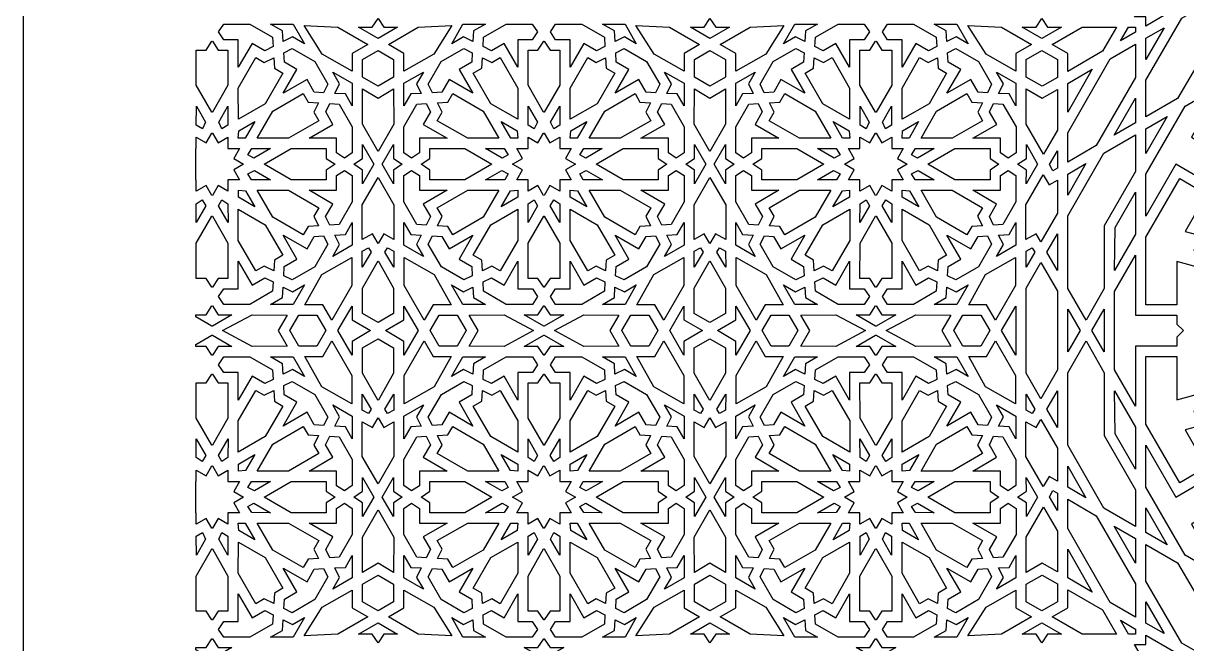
# Model space of a CAD drawing. Extents: x -1022 to 2754, y -1022 to 1022.
# Drawn here: x -1022 to -214, y -217 to 214 of the extents above; entities that cross this region are included whole.
import ezdxf

# ---------------------------------------------------------------- set-up
doc = ezdxf.new("R2010")
doc.units = 0
doc.layers.add('LAYER_1', color=18, linetype='CONTINUOUS')

msp = doc.modelspace()

# ---------------------------------------------------------------- linework, layer by layer
at = {"layer": 'LAYER_1'}
for points in [[(-1022.5, -1022.5), (1022.5, -1022.5), (1022.5, 1022.5), (-1022.5, 1022.5)], [(-218, 242), (-211.44, 242), (-222.76, 222.76), (-242, 211.44), (-242, 218), (-249.94, 218), (-238.14, 238.14), (-218, 249.94)], [(-148.52, 241.98), (-161.25, 219.96), (-198.36, 198.36), (-219.96, 161.25), (-241.98, 148.52), (-241.98, 173.98), (-216.99, 216.99), (-173.98, 241.98)], [(-864.94, 212.97), (-849.22, 203.88), (-848.83, 197.38), (-854.66, 194.45), (-863.43, 199.51), (-873, 182.93), (-872.99, 202.1), (-883.11, 202.1), (-886.68, 207.53), (-883.09, 212.97)], [(-827.03, 199.35), (-835.32, 204.17), (-841.84, 200.87), (-842.28, 208.19), (-850.57, 212.97), (-834.88, 212.97)], [(-803.84, 210.81), (-783.03, 198.77), (-793.85, 192.53), (-793.85, 180.37), (-814.63, 192.09), (-827.25, 211.89)], [(-771.84, 210.81), (-762.26, 210.83), (-775.85, 202.97), (-789.44, 210.83), (-779.86, 210.81), (-775.86, 216.93), (-775.85, 216.91), (-775.83, 216.93)], [(-737.07, 192.09), (-757.85, 180.37), (-757.85, 192.53), (-768.67, 198.77), (-747.86, 210.81), (-724.45, 211.89)], [(-709.42, 208.19), (-709.86, 200.87), (-716.38, 204.17), (-724.66, 199.35), (-716.82, 212.97), (-701.13, 212.97)], [(-665.02, 207.53), (-668.59, 202.1), (-678.71, 202.1), (-678.69, 182.93), (-688.27, 199.51), (-697.04, 194.45), (-702.87, 197.38), (-702.48, 203.88), (-686.76, 212.97), (-668.61, 212.97)], [(-634.21, 212.97), (-618.49, 203.88), (-618.1, 197.38), (-623.93, 194.45), (-632.7, 199.51), (-642.28, 182.93), (-642.26, 202.1), (-652.38, 202.1), (-655.95, 207.53), (-652.37, 212.97)], [(-596.31, 199.35), (-604.59, 204.17), (-611.11, 200.87), (-611.55, 208.19), (-619.84, 212.97), (-604.15, 212.97)], [(-573.11, 210.81), (-552.3, 198.77), (-563.12, 192.53), (-563.12, 180.37), (-583.9, 192.09), (-596.52, 211.89)], [(-541.11, 210.81), (-531.53, 210.83), (-545.12, 202.97), (-558.72, 210.83), (-549.14, 210.81), (-545.14, 216.93), (-545.12, 216.91), (-545.11, 216.93)], [(-506.34, 192.09), (-527.12, 180.37), (-527.12, 192.53), (-537.94, 198.77), (-517.13, 210.81), (-493.72, 211.89)], [(-478.69, 208.19), (-479.13, 200.87), (-485.65, 204.17), (-493.94, 199.35), (-486.09, 212.97), (-470.4, 212.97)], [(-434.29, 207.53), (-437.86, 202.1), (-447.98, 202.1), (-447.97, 182.93), (-457.55, 199.51), (-466.31, 194.45), (-472.14, 197.38), (-471.75, 203.88), (-456.03, 212.97), (-437.88, 212.97)], [(-403.49, 212.97), (-387.76, 203.88), (-387.37, 197.38), (-393.21, 194.45), (-401.97, 199.51), (-411.55, 182.93), (-411.53, 202.1), (-421.65, 202.1), (-425.22, 207.53), (-421.64, 212.97)], [(-365.58, 199.35), (-373.87, 204.17), (-380.38, 200.87), (-380.83, 208.19), (-389.11, 212.97), (-373.42, 212.97)], [(-342.39, 210.81), (-321.58, 198.77), (-332.39, 192.53), (-332.39, 180.37), (-353.17, 192.09), (-365.79, 211.89)], [(-310.37, 210.82), (-300.81, 210.82), (-314.39, 202.97), (-327.99, 210.83), (-318.41, 210.81), (-314.41, 216.93)], [(-272.08, 194.05), (-296.37, 179.99), (-296.37, 192.53), (-307.19, 198.77), (-286.41, 210.81), (-262.4, 210.81)], [(-249.18, 207.3), (-259.64, 201.22), (-254.14, 210.79), (-249.18, 210.81)], [(-242, 188.45), (-242, 203.11), (-229.29, 210.46)], [(-886.97, 194.9), (-880.18, 194.89), (-880.17, 170.45), (-890.99, 151.68), (-891.1, 151.76), (-891.21, 151.68), (-891.32, 151.76), (-891.44, 151.68), (-902.25, 170.45), (-902.25, 194.89), (-895.46, 194.9), (-891.42, 201), (-891.21, 200.95), (-891.01, 201)], [(-819.82, 186.87), (-810.75, 171.13), (-813.66, 165.3), (-820.17, 165.68), (-825.23, 174.46), (-841.81, 164.89), (-832.22, 181.49), (-840.98, 186.56), (-841.36, 193.05), (-835.54, 195.96)], [(-765.03, 188.38), (-765.03, 176.19), (-775.85, 169.94), (-786.67, 176.19), (-786.67, 188.38), (-775.85, 194.62)], [(-710.34, 193.05), (-710.71, 186.56), (-719.48, 181.49), (-709.89, 164.89), (-726.47, 174.46), (-731.53, 165.68), (-738.04, 165.3), (-740.95, 171.13), (-731.88, 186.87), (-716.16, 195.96)], [(-656.24, 194.9), (-649.45, 194.89), (-649.45, 170.45), (-660.26, 151.68), (-660.37, 151.76), (-660.49, 151.68), (-660.6, 151.76), (-660.71, 151.68), (-671.53, 170.45), (-671.52, 194.89), (-664.73, 194.9), (-660.69, 201), (-660.49, 200.95), (-660.28, 201)], [(-589.1, 186.87), (-580.02, 171.13), (-582.93, 165.3), (-589.44, 165.68), (-594.5, 174.46), (-611.08, 164.89), (-601.49, 181.49), (-610.26, 186.56), (-610.64, 193.05), (-604.82, 195.96)], [(-534.3, 188.38), (-534.3, 176.19), (-545.12, 169.94), (-555.94, 176.19), (-555.94, 188.38), (-545.12, 194.62)], [(-479.61, 193.05), (-479.99, 186.56), (-488.75, 181.49), (-479.16, 164.89), (-495.74, 174.46), (-500.8, 165.68), (-507.32, 165.3), (-510.23, 171.13), (-501.15, 186.87), (-485.43, 195.96)], [(-425.51, 194.9), (-418.73, 194.89), (-418.72, 170.45), (-429.54, 151.68), (-429.65, 151.76), (-429.76, 151.68), (-429.87, 151.76), (-429.98, 151.68), (-440.8, 170.45), (-440.79, 194.89), (-434, 194.9), (-429.96, 201), (-429.76, 200.95), (-429.55, 201)], [(-358.37, 186.87), (-349.29, 171.13), (-352.2, 165.3), (-358.72, 165.68), (-363.78, 174.46), (-380.35, 164.89), (-370.77, 181.49), (-379.53, 186.56), (-379.91, 193.05), (-374.09, 195.96)], [(-303.58, 188.38), (-303.58, 175.84), (-314.08, 169.76), (-325.21, 176.19), (-325.21, 188.38), (-314.4, 194.62)], [(-249.18, 175.96), (-276.51, 128.57), (-296.37, 117.07), (-296.37, 137.44), (-266.8, 188.76), (-249.18, 198.96)], [(-854.92, 186.28), (-848.38, 189.56), (-847.92, 182.25), (-842.05, 178.84), (-854.25, 157.67), (-872.98, 146.84), (-872.99, 168.52), (-860.8, 189.69)], [(-678.71, 168.52), (-678.72, 146.84), (-697.45, 157.67), (-709.65, 178.84), (-703.77, 182.25), (-703.32, 189.56), (-696.77, 186.28), (-690.9, 189.69)], [(-624.2, 186.28), (-617.65, 189.56), (-617.2, 182.25), (-611.32, 178.84), (-623.52, 157.67), (-642.25, 146.84), (-642.26, 168.52), (-630.07, 189.69)], [(-447.98, 168.52), (-447.99, 146.84), (-466.73, 157.67), (-478.92, 178.84), (-473.05, 182.25), (-472.6, 189.56), (-466.05, 186.28), (-460.17, 189.69)], [(-393.47, 186.28), (-386.92, 189.56), (-386.47, 182.25), (-380.6, 178.84), (-392.79, 157.67), (-411.53, 146.84), (-411.54, 168.52), (-399.34, 189.69)], [(-793.79, 171.82), (-793.79, 156.1), (-798.57, 164.42), (-805.86, 164.83), (-802.59, 171.39), (-807.38, 179.68)], [(-749.11, 171.39), (-745.84, 164.83), (-753.13, 164.42), (-757.9, 156.1), (-757.91, 171.82), (-744.32, 179.68)], [(-563.06, 171.82), (-563.07, 156.1), (-567.84, 164.42), (-575.13, 164.83), (-571.86, 171.39), (-576.65, 179.68)], [(-518.38, 171.39), (-515.12, 164.83), (-522.4, 164.42), (-527.18, 156.1), (-527.18, 171.82), (-513.6, 179.68)], [(-332.33, 171.82), (-332.34, 156.1), (-337.11, 164.42), (-344.4, 164.83), (-341.13, 171.39), (-345.92, 179.68)], [(-296.37, 151.89), (-296.37, 171.66), (-279.26, 181.57)], [(-210.33, 134.39), (-185.42, 119.89), (-188.57, 114.42), (-186.89, 108.28), (-193.09, 106.62), (-196.24, 101.14), (-221.19, 115.59), (-242, 79.47), (-242, 108.65), (-214.69, 155.98), (-189.49, 170.56)], [(-824.47, 158.75), (-817.17, 158.3), (-820.42, 151.75), (-817.04, 145.85), (-838.17, 133.63), (-859.8, 133.63), (-848.99, 152.41), (-827.86, 164.64)], [(-764.97, 143.49), (-775.85, 124.49), (-786.73, 143.49), (-786.67, 167.89), (-775.85, 161.61), (-765.03, 167.89)], [(-702.71, 152.41), (-691.89, 133.63), (-713.53, 133.63), (-734.66, 145.85), (-731.27, 151.75), (-734.53, 158.3), (-727.23, 158.75), (-723.84, 164.64)], [(-593.75, 158.75), (-586.44, 158.3), (-589.7, 151.75), (-586.31, 145.85), (-607.44, 133.63), (-629.08, 133.63), (-618.26, 152.41), (-597.13, 164.64)], [(-534.24, 143.49), (-545.12, 124.49), (-556, 143.49), (-555.94, 167.89), (-545.12, 161.61), (-534.3, 167.89)], [(-471.98, 152.41), (-461.17, 133.63), (-482.8, 133.63), (-503.93, 145.85), (-500.55, 151.75), (-503.8, 158.3), (-496.5, 158.75), (-493.11, 164.64)], [(-363.02, 158.75), (-355.71, 158.3), (-358.97, 151.75), (-355.58, 145.85), (-376.71, 133.63), (-398.35, 133.63), (-387.53, 152.41), (-366.4, 164.64)], [(-314.08, 161.42), (-303.58, 167.51), (-303.58, 139.38), (-313.29, 122.55), (-325.28, 143.49), (-325.21, 167.89)], [(-895.78, 144.82), (-897.98, 140.27), (-902.2, 142.73), (-902.17, 156.06)], [(-880.22, 142.73), (-884.45, 140.27), (-886.65, 144.82), (-880.26, 156.06)], [(-802.86, 157.42), (-793.78, 141.68), (-793.78, 123.5), (-799.21, 119.91), (-804.66, 123.5), (-804.66, 133.64), (-823.79, 133.65), (-807.21, 143.23), (-812.26, 152), (-809.35, 157.82)], [(-739.44, 152), (-744.49, 143.23), (-727.91, 133.65), (-747.04, 133.64), (-747.04, 123.5), (-752.49, 119.91), (-757.92, 123.5), (-757.92, 141.68), (-748.84, 157.42), (-742.35, 157.82)], [(-665.05, 144.82), (-667.25, 140.27), (-671.48, 142.73), (-671.44, 156.06)], [(-649.49, 142.73), (-653.72, 140.27), (-655.92, 144.82), (-649.53, 156.06)], [(-572.13, 157.42), (-563.05, 141.68), (-563.05, 123.5), (-568.48, 119.91), (-573.93, 123.5), (-573.93, 133.64), (-593.06, 133.65), (-576.48, 143.23), (-581.54, 152), (-578.62, 157.82)], [(-508.71, 152), (-513.77, 143.23), (-497.18, 133.65), (-516.31, 133.64), (-516.31, 123.5), (-521.76, 119.91), (-527.19, 123.5), (-527.19, 141.68), (-518.12, 157.42), (-511.62, 157.82)], [(-434.32, 144.82), (-436.53, 140.27), (-440.75, 142.73), (-440.71, 156.06)], [(-418.77, 142.73), (-422.99, 140.27), (-425.19, 144.82), (-418.8, 156.06)], [(-341.4, 157.42), (-332.32, 141.68), (-332.32, 123.5), (-337.75, 119.91), (-343.2, 123.5), (-343.21, 133.64), (-362.34, 133.65), (-345.75, 143.23), (-350.81, 152), (-347.9, 157.82)], [(-249.18, 144.38), (-264.02, 135.8), (-249.18, 161.52)], [(-242, 123.06), (-242, 140.2), (-227.17, 148.78)], [(-868.13, 133.69), (-873.01, 133.68), (-872.65, 138.72), (-861.5, 145.26)], [(-679.05, 138.72), (-678.69, 133.68), (-683.57, 133.69), (-690.2, 145.26)], [(-637.4, 133.69), (-642.28, 133.68), (-641.92, 138.72), (-630.77, 145.26)], [(-448.33, 138.72), (-447.96, 133.68), (-452.85, 133.69), (-459.47, 145.26)], [(-406.67, 133.69), (-411.56, 133.68), (-411.19, 138.72), (-400.04, 145.26)], [(-887.04, 130.4), (-880.17, 134.36), (-880.17, 126.44), (-872.27, 126.44), (-876.22, 119.56), (-869.39, 115.61), (-876.22, 111.65), (-872.27, 104.77), (-880.17, 104.77), (-880.17, 96.85), (-887.04, 100.81), (-890.99, 93.94), (-891.21, 94.02), (-891.43, 93.94), (-895.39, 100.81), (-902.25, 96.85), (-902.25, 104.77), (-902.5, 104.77), (-902.5, 126.44), (-902.25, 126.44), (-902.25, 134.36), (-895.39, 130.4), (-891.43, 137.27), (-891.21, 137.19), (-890.99, 137.27)], [(-656.31, 130.4), (-649.45, 134.36), (-649.45, 126.44), (-641.54, 126.44), (-645.49, 119.56), (-638.66, 115.61), (-645.49, 111.65), (-641.54, 104.77), (-649.45, 104.77), (-649.45, 96.85), (-656.31, 100.81), (-660.26, 93.94), (-660.49, 94.02), (-660.71, 93.94), (-664.66, 100.81), (-671.52, 96.85), (-671.52, 104.77), (-679.43, 104.77), (-675.48, 111.65), (-682.31, 115.61), (-675.48, 119.56), (-679.43, 126.44), (-671.52, 126.44), (-671.52, 134.36), (-664.66, 130.4), (-660.71, 137.27), (-660.49, 137.19), (-660.26, 137.27)], [(-425.58, 130.4), (-418.72, 134.36), (-418.72, 126.44), (-410.81, 126.44), (-414.76, 119.56), (-407.93, 115.61), (-414.76, 111.65), (-410.81, 104.77), (-418.72, 104.77), (-418.72, 96.85), (-425.58, 100.81), (-429.54, 93.94), (-429.76, 94.02), (-429.98, 93.94), (-433.93, 100.81), (-440.8, 96.85), (-440.8, 104.77), (-448.7, 104.77), (-444.75, 111.65), (-451.58, 115.61), (-444.75, 119.56), (-448.7, 126.44), (-440.8, 126.44), (-440.8, 134.36), (-433.93, 130.4), (-429.98, 137.27), (-429.76, 137.19), (-429.54, 137.27)], [(-249.18, 110.58), (-270.94, 72.82), (-270.94, 29.23), (-283.66, 7.18), (-296.37, 29.23), (-296.37, 79.66), (-271.23, 123.32), (-249.18, 136.05)], [(-862.16, 119.81), (-866.4, 122.25), (-863.56, 126.43), (-850.65, 126.51)], [(-811.85, 119.65), (-805.74, 115.61), (-811.84, 111.56), (-811.85, 104.76), (-836.25, 104.75), (-854.99, 115.59), (-836.24, 126.44), (-811.84, 126.45)], [(-778.75, 115.61), (-786.6, 101.99), (-786.58, 111.59), (-792.69, 115.59), (-786.58, 119.64), (-786.59, 129.21)], [(-765.11, 119.64), (-759.01, 115.59), (-765.12, 111.59), (-765.1, 101.99), (-772.95, 115.61), (-765.11, 129.21)], [(-715.46, 126.44), (-696.71, 115.59), (-715.45, 104.75), (-739.85, 104.76), (-739.86, 111.56), (-745.96, 115.61), (-739.85, 119.65), (-739.86, 126.45)], [(-688.14, 126.43), (-685.3, 122.25), (-689.54, 119.81), (-701.05, 126.51)], [(-631.43, 119.81), (-635.67, 122.25), (-632.84, 126.43), (-619.92, 126.51)], [(-581.12, 119.65), (-575.01, 115.61), (-581.11, 111.56), (-581.12, 104.76), (-605.52, 104.75), (-624.26, 115.59), (-605.51, 126.44), (-581.11, 126.45)], [(-548.02, 115.61), (-555.87, 101.99), (-555.86, 111.59), (-561.96, 115.59), (-555.86, 119.64), (-555.86, 129.21)], [(-534.39, 119.64), (-528.28, 115.59), (-534.39, 111.59), (-534.37, 101.99), (-542.22, 115.61), (-534.38, 129.21)], [(-484.73, 126.44), (-465.98, 115.59), (-484.72, 104.75), (-509.12, 104.76), (-509.13, 111.56), (-515.23, 115.61), (-509.12, 119.65), (-509.13, 126.45)], [(-457.41, 126.43), (-454.57, 122.25), (-458.81, 119.81), (-470.32, 126.51)], [(-400.71, 119.81), (-404.94, 122.25), (-402.11, 126.43), (-389.19, 126.51)], [(-350.39, 119.65), (-344.29, 115.61), (-350.38, 111.56), (-350.39, 104.76), (-374.79, 104.75), (-393.53, 115.59), (-374.79, 126.44), (-350.38, 126.45)], [(-317.29, 115.61), (-325.15, 101.99), (-325.13, 111.59), (-331.23, 115.59), (-325.13, 119.64), (-325.14, 129.21)], [(-303.58, 112.92), (-306.71, 111.12), (-309.15, 115.33), (-303.58, 124.96)], [(-296.37, 94.08), (-296.37, 108.74), (-283.69, 116.09)], [(-850.61, 104.84), (-863.93, 104.8), (-866.38, 109.03), (-861.83, 111.24)], [(-793.79, 107.68), (-793.79, 89.5), (-802.86, 73.75), (-809.36, 73.36), (-812.29, 79.21), (-807.23, 87.98), (-823.79, 97.57), (-804.64, 97.56), (-804.64, 107.69), (-799.22, 111.27)], [(-764.84, 87.42), (-764.81, 63.41), (-771.89, 67.34), (-775.18, 61.67), (-775.85, 60.62), (-776.52, 61.67), (-779.81, 67.34), (-786.89, 63.41), (-786.86, 87.42), (-775.85, 106.43)], [(-747.06, 107.69), (-747.05, 97.56), (-727.91, 97.57), (-744.47, 87.98), (-739.41, 79.21), (-742.34, 73.36), (-748.84, 73.75), (-757.91, 89.5), (-757.91, 107.68), (-752.48, 111.27)], [(-685.32, 109.03), (-687.77, 104.8), (-701.08, 104.84), (-689.86, 111.24)], [(-619.89, 104.84), (-633.2, 104.8), (-635.65, 109.03), (-631.11, 111.24)], [(-563.06, 107.68), (-563.06, 89.5), (-572.13, 73.75), (-578.63, 73.36), (-581.56, 79.21), (-576.5, 87.98), (-593.06, 97.57), (-573.92, 97.56), (-573.91, 107.69), (-568.49, 111.27)], [(-534.11, 87.42), (-534.08, 63.41), (-541.17, 67.34), (-544.45, 61.67), (-545.12, 60.62), (-545.79, 61.67), (-549.08, 67.34), (-556.16, 63.41), (-556.13, 87.42), (-545.12, 106.43)], [(-516.33, 107.69), (-516.33, 97.56), (-497.18, 97.57), (-513.74, 87.98), (-508.68, 79.21), (-511.61, 73.36), (-518.11, 73.75), (-527.18, 89.5), (-527.18, 107.68), (-521.75, 111.27)], [(-454.59, 109.03), (-457.05, 104.8), (-470.36, 104.84), (-459.14, 111.24)], [(-389.16, 104.84), (-402.47, 104.8), (-404.93, 109.03), (-400.38, 111.24)], [(-332.33, 107.68), (-332.33, 89.5), (-341.41, 73.75), (-347.9, 73.36), (-350.83, 79.21), (-345.77, 87.98), (-362.33, 97.57), (-343.19, 97.56), (-343.19, 107.69), (-337.76, 111.27)], [(-309.34, 101.27), (-303.58, 104.59), (-303.58, 81.59), (-315.06, 61.67), (-318.35, 67.34), (-325.43, 63.41), (-325.4, 87.42), (-313.35, 108.24)], [(-199.84, 94.9), (-214.8, 68.95), (-195.37, 63.74), (-208.65, 56.06), (-200.98, 42.74), (-220.4, 47.95), (-220.4, 17.98), (-242, 17.98), (-242, 65.03), (-218.54, 105.73)], [(-867.92, 97.21), (-861.4, 86.05), (-872.95, 92.69), (-872.96, 97.58)], [(-817.03, 85.35), (-820.44, 79.47), (-817.17, 72.91), (-824.46, 72.46), (-827.87, 66.57), (-849, 78.79), (-859.82, 97.55), (-838.17, 97.56)], [(-691.88, 97.55), (-702.7, 78.79), (-723.83, 66.57), (-727.23, 72.46), (-734.53, 72.91), (-731.26, 79.47), (-734.67, 85.35), (-713.53, 97.56)], [(-678.75, 92.69), (-690.3, 86.05), (-683.78, 97.21), (-678.74, 97.58)], [(-637.2, 97.21), (-630.67, 86.05), (-642.22, 92.69), (-642.23, 97.58)], [(-586.31, 85.35), (-589.71, 79.47), (-586.44, 72.91), (-593.74, 72.46), (-597.14, 66.57), (-618.28, 78.79), (-629.09, 97.55), (-607.44, 97.56)], [(-461.15, 97.55), (-471.97, 78.79), (-493.1, 66.57), (-496.51, 72.46), (-503.81, 72.91), (-500.54, 79.47), (-503.94, 85.35), (-482.8, 97.56)], [(-448.02, 92.69), (-459.57, 86.05), (-453.05, 97.21), (-448.01, 97.58)], [(-406.47, 97.21), (-399.95, 86.05), (-411.49, 92.69), (-411.51, 97.58)], [(-355.58, 85.35), (-358.98, 79.47), (-355.71, 72.91), (-363.01, 72.46), (-366.41, 66.57), (-387.55, 78.79), (-398.37, 97.55), (-376.71, 97.56)], [(-895.62, 86.71), (-902.3, 75.19), (-902.23, 88.12), (-898.05, 90.96)], [(-880.2, 88.12), (-880.12, 75.19), (-886.81, 86.71), (-884.38, 90.96)], [(-664.89, 86.71), (-671.58, 75.19), (-671.5, 88.12), (-667.32, 90.96)], [(-649.47, 88.12), (-649.39, 75.19), (-656.08, 86.71), (-653.65, 90.96)], [(-434.16, 86.71), (-440.85, 75.19), (-440.77, 88.12), (-436.59, 90.96)], [(-418.74, 88.12), (-418.67, 75.19), (-425.35, 86.71), (-422.92, 90.96)], [(-249.18, 66.96), (-263.76, 41.71), (-263.36, 71.58), (-249.18, 96.14)], [(-854.26, 73.52), (-842.05, 52.36), (-847.93, 48.97), (-848.37, 41.65), (-854.92, 44.91), (-860.8, 41.53), (-873.01, 62.69), (-873.01, 84.35)], [(-678.69, 62.69), (-690.89, 41.53), (-696.78, 44.91), (-703.32, 41.65), (-703.77, 48.97), (-709.65, 52.36), (-697.44, 73.52), (-678.69, 84.35)], [(-623.53, 73.52), (-611.32, 52.36), (-617.2, 48.97), (-617.65, 41.65), (-624.19, 44.91), (-630.08, 41.53), (-642.28, 62.69), (-642.28, 84.35)], [(-447.96, 62.69), (-460.17, 41.53), (-466.05, 44.91), (-472.6, 41.65), (-473.04, 48.97), (-478.92, 52.36), (-466.71, 73.52), (-447.96, 84.35)], [(-392.8, 73.52), (-380.59, 52.36), (-386.48, 48.97), (-386.92, 41.65), (-393.47, 44.91), (-399.35, 41.53), (-411.56, 62.69), (-411.56, 84.35)], [(-880.19, 60.76), (-880.18, 36.32), (-886.97, 36.33), (-891.01, 30.21), (-891.21, 30.26), (-891.42, 30.21), (-895.46, 36.33), (-902.24, 36.32), (-902.24, 60.76), (-891.4, 79.53), (-891.32, 79.51), (-891.21, 79.53), (-891.1, 79.51), (-891.02, 79.53)], [(-793.79, 59.39), (-807.39, 51.54), (-802.58, 59.84), (-805.87, 66.36), (-798.56, 66.8), (-793.79, 75.1)], [(-753.14, 66.8), (-745.83, 66.36), (-749.12, 59.84), (-744.31, 51.54), (-757.91, 59.39), (-757.91, 75.1)], [(-649.46, 60.76), (-649.46, 36.32), (-656.24, 36.33), (-660.28, 30.21), (-660.49, 30.26), (-660.69, 30.21), (-664.73, 36.33), (-671.52, 36.32), (-671.51, 60.76), (-660.67, 79.53), (-660.6, 79.51), (-660.49, 79.53), (-660.37, 79.51), (-660.3, 79.53)], [(-563.06, 59.39), (-576.66, 51.54), (-571.85, 59.84), (-575.14, 66.36), (-567.83, 66.8), (-563.06, 75.1)], [(-522.41, 66.8), (-515.1, 66.36), (-518.39, 59.84), (-513.59, 51.54), (-527.18, 59.39), (-527.18, 75.1)], [(-418.74, 60.76), (-418.73, 36.32), (-425.51, 36.33), (-429.55, 30.21), (-429.76, 30.26), (-429.96, 30.21), (-434, 36.33), (-440.79, 36.32), (-440.78, 60.76), (-429.95, 79.53), (-429.87, 79.51), (-429.76, 79.53), (-429.65, 79.51), (-429.57, 79.53)], [(-332.33, 59.39), (-345.93, 51.54), (-341.12, 59.84), (-344.41, 66.36), (-337.11, 66.8), (-332.33, 75.1)], [(-825.22, 56.73), (-820.16, 65.51), (-813.68, 65.89), (-810.77, 60.06), (-819.85, 44.31), (-835.57, 35.22), (-841.38, 38.14), (-841.01, 44.66), (-832.24, 49.73), (-841.8, 66.33)], [(-719.45, 49.73), (-710.69, 44.66), (-710.31, 38.14), (-716.13, 35.22), (-731.85, 44.31), (-740.93, 60.06), (-738.02, 65.89), (-731.54, 65.51), (-726.48, 56.73), (-709.9, 66.33)], [(-594.5, 56.73), (-589.44, 65.51), (-582.95, 65.89), (-580.04, 60.06), (-589.12, 44.31), (-604.84, 35.22), (-610.66, 38.14), (-610.28, 44.66), (-601.52, 49.73), (-611.07, 66.33)], [(-488.73, 49.73), (-479.97, 44.66), (-479.59, 38.14), (-485.41, 35.22), (-501.12, 44.31), (-510.2, 60.06), (-507.29, 65.89), (-500.81, 65.51), (-495.75, 56.73), (-479.17, 66.33)], [(-363.77, 56.73), (-358.71, 65.51), (-352.22, 65.89), (-349.31, 60.06), (-358.39, 44.31), (-374.11, 35.22), (-379.93, 38.14), (-379.55, 44.66), (-370.79, 49.73), (-380.34, 66.33)], [(-303.58, 41.74), (-310.92, 54.45), (-303.58, 67.18)], [(-780.66, 54.45), (-786.83, 44.21), (-786.8, 55.14), (-782.43, 57.52)], [(-764.9, 55.14), (-764.87, 44.21), (-771.04, 54.45), (-769.27, 57.52)], [(-549.93, 54.45), (-556.1, 44.21), (-556.07, 55.14), (-551.7, 57.52)], [(-534.18, 55.14), (-534.14, 44.21), (-540.31, 54.45), (-538.54, 57.52)], [(-319.2, 54.45), (-325.37, 44.21), (-325.34, 55.14), (-320.98, 57.52)], [(-794.04, 31.26), (-807.92, 7.18), (-814.18, 18.05), (-826.68, 18.05), (-814.91, 38.96), (-794.1, 50.93)], [(-736.79, 38.96), (-725.02, 18.05), (-737.51, 18.05), (-743.78, 7.18), (-757.66, 31.26), (-757.6, 50.93)], [(-563.31, 31.26), (-577.19, 7.18), (-583.46, 18.05), (-595.95, 18.05), (-584.18, 38.96), (-563.37, 50.93)], [(-506.06, 38.96), (-494.29, 18.05), (-506.79, 18.05), (-513.05, 7.18), (-526.93, 31.26), (-526.87, 50.93)], [(-332.58, 31.26), (-346.47, 7.18), (-352.73, 18.05), (-365.22, 18.05), (-353.46, 38.96), (-332.65, 50.93)], [(-249.18, 10.79), (-220.4, 10.79), (-220.4, 4.47), (-215.89, 0), (-220.4, -4.47), (-220.4, -10.79), (-249.18, -10.79), (-249.18, -52.55), (-263.76, -27.3), (-263.76, 0), (-263.76, 27.3), (-249.18, 52.55)], [(-863.43, 31.68), (-854.67, 36.74), (-848.86, 33.82), (-849.25, 27.32), (-864.97, 18.23), (-883.12, 18.23), (-886.71, 23.67), (-883.12, 29.13), (-873.01, 29.13), (-872.99, 48.29)], [(-775.18, 47.26), (-765, 29.61), (-765, 11.87), (-775.85, 5.58), (-786.7, 11.87), (-786.7, 29.61), (-776.52, 47.26), (-775.85, 48.31)], [(-678.69, 29.13), (-668.58, 29.13), (-664.99, 23.67), (-668.57, 18.23), (-686.73, 18.23), (-702.45, 27.32), (-702.84, 33.82), (-697.03, 36.74), (-688.27, 31.68), (-678.71, 48.29)], [(-632.7, 31.68), (-623.94, 36.74), (-618.13, 33.82), (-618.52, 27.32), (-634.25, 18.23), (-652.4, 18.23), (-655.98, 23.67), (-652.39, 29.13), (-642.28, 29.13), (-642.26, 48.29)], [(-544.45, 47.26), (-534.27, 29.61), (-534.27, 11.87), (-545.12, 5.58), (-555.97, 11.87), (-555.97, 29.61), (-545.79, 47.26), (-545.12, 48.31)], [(-447.97, 29.13), (-437.85, 29.13), (-434.26, 23.67), (-437.85, 18.23), (-456, 18.23), (-471.72, 27.32), (-472.11, 33.82), (-466.3, 36.74), (-457.54, 31.68), (-447.98, 48.29)], [(-401.97, 31.68), (-393.21, 36.74), (-387.41, 33.82), (-387.8, 27.32), (-403.52, 18.23), (-421.67, 18.23), (-425.25, 23.67), (-421.67, 29.13), (-411.55, 29.13), (-411.53, 48.29)], [(-303.58, 27.33), (-303.58, 0), (-303.58, -27.33), (-315.06, -47.26), (-325.25, -29.61), (-325.25, 0), (-325.25, 29.61), (-315.06, 47.26)], [(-834.88, 18.24), (-850.58, 18.24), (-842.27, 23.03), (-841.86, 30.32), (-835.31, 27.05), (-827.03, 31.85)], [(-716.39, 27.05), (-709.84, 30.32), (-709.43, 23.03), (-701.12, 18.24), (-716.82, 18.24), (-724.67, 31.85)], [(-604.15, 18.24), (-619.85, 18.24), (-611.54, 23.03), (-611.13, 30.32), (-604.58, 27.05), (-596.3, 31.85)], [(-485.66, 27.05), (-479.11, 30.32), (-478.7, 23.03), (-470.4, 18.24), (-486.1, 18.24), (-493.94, 31.85)], [(-373.42, 18.24), (-389.12, 18.24), (-380.81, 23.03), (-380.4, 30.32), (-373.86, 27.05), (-365.58, 31.85)], [(-886.98, 11.02), (-877.42, 11.03), (-891.01, 3.17), (-891.21, 3.19), (-891.42, 3.17), (-902.5, 9.58), (-902.5, 11.03), (-895.44, 11.02), (-891.41, 17.14), (-891.21, 17.11), (-891.02, 17.14)], [(-793.88, 7.42), (-781.02, 0), (-793.88, -7.42), (-793.88, -17.1), (-803.78, 0), (-793.88, 17.1)], [(-747.92, 0), (-757.82, -17.1), (-757.82, -7.42), (-770.68, 0), (-757.82, 7.42), (-757.82, 17.1)], [(-656.26, 11.02), (-646.69, 11.03), (-660.28, 3.17), (-660.49, 3.19), (-660.69, 3.17), (-674.28, 11.03), (-664.72, 11.02), (-660.68, 17.14), (-660.49, 17.11), (-660.29, 17.14)], [(-563.15, 7.42), (-550.29, 0), (-563.15, -7.42), (-563.15, -17.1), (-573.05, 0), (-563.15, 17.1)], [(-517.19, 0), (-527.09, -17.1), (-527.09, -7.42), (-539.95, 0), (-527.09, 7.42), (-527.09, 17.1)], [(-425.53, 11.02), (-415.96, 11.03), (-429.55, 3.17), (-429.76, 3.19), (-429.97, 3.17), (-443.55, 11.03), (-433.99, 11.02), (-429.95, 17.14), (-429.76, 17.11), (-429.56, 17.14)], [(-332.42, 0), (-332.42, -17.1), (-342.32, 0), (-332.42, 17.1)], [(-839.14, 10.82), (-845.37, 0), (-839.14, -10.82), (-863.43, -11.01), (-883.95, 0), (-863.43, 11.01)], [(-812.07, 0), (-818.33, -10.82), (-830.82, -10.82), (-837.08, 0), (-830.82, 10.82), (-818.33, 10.82)], [(-714.62, 0), (-720.88, -10.82), (-733.37, -10.82), (-739.63, 0), (-733.37, 10.82), (-720.88, 10.82)], [(-667.75, 0), (-688.27, -11.01), (-712.56, -10.82), (-706.33, 0), (-712.56, 10.82), (-688.27, 11.01)], [(-608.41, 10.82), (-614.64, 0), (-608.41, -10.82), (-632.7, -11.01), (-653.23, 0), (-632.7, 11.01)], [(-581.34, 0), (-587.6, -10.82), (-600.09, -10.82), (-606.35, 0), (-600.09, 10.82), (-587.6, 10.82)], [(-483.89, 0), (-490.15, -10.82), (-502.64, -10.82), (-508.91, 0), (-502.64, 10.82), (-490.15, 10.82)], [(-437.02, 0), (-457.54, -11.01), (-481.83, -10.82), (-475.6, 0), (-481.83, 10.82), (-457.54, 11.01)], [(-377.68, 10.82), (-383.91, 0), (-377.68, -10.82), (-401.97, -11.01), (-422.5, 0), (-401.97, 11.01)], [(-350.61, 0), (-356.87, -10.82), (-369.36, -10.82), (-375.63, 0), (-369.36, 10.82), (-356.87, 10.82)], [(-287.83, 0), (-296.37, -14.82), (-296.37, 0), (-296.37, 14.82)], [(-270.94, 0), (-270.94, -14.82), (-279.51, 0), (-270.94, 14.82)], [(-877.42, -11.03), (-886.98, -11.02), (-891.02, -17.14), (-891.21, -17.11), (-891.41, -17.14), (-895.44, -11.02), (-902.5, -11.03), (-902.5, -9.58), (-891.42, -3.17), (-891.21, -3.19), (-891.01, -3.17)], [(-794.04, -31.26), (-794.1, -50.93), (-814.91, -38.96), (-826.68, -18.05), (-814.18, -18.05), (-807.92, -7.18)], [(-765, -11.87), (-765, -29.61), (-775.18, -47.26), (-775.85, -48.31), (-776.52, -47.26), (-786.7, -29.61), (-786.7, -11.87), (-775.85, -5.58)], [(-737.51, -18.05), (-725.02, -18.05), (-736.79, -38.96), (-757.6, -50.93), (-757.66, -31.26), (-743.78, -7.18)], [(-646.69, -11.03), (-656.26, -11.02), (-660.29, -17.14), (-660.49, -17.11), (-660.68, -17.14), (-664.72, -11.02), (-674.28, -11.03), (-660.69, -3.17), (-660.49, -3.19), (-660.28, -3.17)], [(-563.31, -31.26), (-563.37, -50.93), (-584.18, -38.96), (-595.95, -18.05), (-583.46, -18.05), (-577.19, -7.18)], [(-534.27, -11.87), (-534.27, -29.61), (-544.45, -47.26), (-545.12, -48.31), (-545.79, -47.26), (-555.97, -29.61), (-555.97, -11.87), (-545.12, -5.58)], [(-506.79, -18.05), (-494.29, -18.05), (-506.06, -38.96), (-526.87, -50.93), (-526.93, -31.26), (-513.05, -7.18)], [(-415.96, -11.03), (-425.53, -11.02), (-429.56, -17.14), (-429.76, -17.11), (-429.95, -17.14), (-433.99, -11.02), (-443.55, -11.03), (-429.97, -3.17), (-429.76, -3.19), (-429.55, -3.17)], [(-332.58, -31.26), (-332.65, -50.93), (-353.46, -38.96), (-365.22, -18.05), (-352.73, -18.05), (-346.47, -7.18)], [(-270.94, -29.23), (-270.94, -72.82), (-249.18, -110.58), (-249.18, -136.05), (-271.23, -123.32), (-296.37, -79.66), (-296.37, -29.23), (-283.66, -7.18)], [(-864.97, -18.23), (-849.25, -27.32), (-848.86, -33.82), (-854.67, -36.74), (-863.43, -31.68), (-872.99, -48.29), (-873.01, -29.13), (-883.12, -29.13), (-886.71, -23.67), (-883.12, -18.23)], [(-827.03, -31.85), (-835.31, -27.05), (-841.86, -30.32), (-842.27, -23.03), (-850.58, -18.24), (-834.88, -18.24)], [(-701.12, -18.24), (-709.43, -23.03), (-709.84, -30.32), (-716.39, -27.05), (-724.67, -31.85), (-716.82, -18.24)], [(-664.99, -23.67), (-668.58, -29.13), (-678.69, -29.13), (-678.71, -48.29), (-688.27, -31.68), (-697.03, -36.74), (-702.84, -33.82), (-702.45, -27.32), (-686.73, -18.23), (-668.57, -18.23)], [(-634.25, -18.23), (-618.52, -27.32), (-618.13, -33.82), (-623.94, -36.74), (-632.7, -31.68), (-642.26, -48.29), (-642.28, -29.13), (-652.39, -29.13), (-655.98, -23.67), (-652.4, -18.23)], [(-596.3, -31.85), (-604.58, -27.05), (-611.13, -30.32), (-611.54, -23.03), (-619.85, -18.24), (-604.15, -18.24)], [(-470.4, -18.24), (-478.7, -23.03), (-479.11, -30.32), (-485.66, -27.05), (-493.94, -31.85), (-486.1, -18.24)], [(-434.26, -23.67), (-437.85, -29.13), (-447.97, -29.13), (-447.98, -48.29), (-457.54, -31.68), (-466.3, -36.74), (-472.11, -33.82), (-471.72, -27.32), (-456, -18.23), (-437.85, -18.23)], [(-403.52, -18.23), (-387.8, -27.32), (-387.41, -33.82), (-393.21, -36.74), (-401.97, -31.68), (-411.53, -48.29), (-411.55, -29.13), (-421.67, -29.13), (-425.25, -23.67), (-421.67, -18.23)], [(-365.58, -31.85), (-373.86, -27.05), (-380.4, -30.32), (-380.81, -23.03), (-389.12, -18.24), (-373.42, -18.24)], [(-220.4, -47.95), (-200.98, -42.74), (-208.65, -56.06), (-195.37, -63.74), (-214.8, -68.95), (-199.84, -94.9), (-218.54, -105.73), (-242, -65.03), (-242, -17.98), (-220.4, -17.98)], [(-886.97, -36.33), (-880.18, -36.32), (-880.19, -60.76), (-891.02, -79.53), (-891.1, -79.51), (-891.21, -79.53), (-891.32, -79.51), (-891.4, -79.53), (-902.24, -60.76), (-902.24, -36.32), (-895.46, -36.33), (-891.42, -30.21), (-891.21, -30.26), (-891.01, -30.21)], [(-656.24, -36.33), (-649.46, -36.32), (-649.46, -60.76), (-660.3, -79.53), (-660.37, -79.51), (-660.49, -79.53), (-660.6, -79.51), (-660.67, -79.53), (-671.51, -60.76), (-671.52, -36.32), (-664.73, -36.33), (-660.69, -30.21), (-660.49, -30.26), (-660.28, -30.21)], [(-425.51, -36.33), (-418.73, -36.32), (-418.74, -60.76), (-429.57, -79.53), (-429.65, -79.51), (-429.76, -79.53), (-429.87, -79.51), (-429.95, -79.53), (-440.78, -60.76), (-440.79, -36.32), (-434, -36.33), (-429.96, -30.21), (-429.76, -30.26), (-429.55, -30.21)], [(-819.85, -44.31), (-810.77, -60.06), (-813.68, -65.89), (-820.16, -65.51), (-825.22, -56.73), (-841.8, -66.33), (-832.24, -49.73), (-841.01, -44.66), (-841.38, -38.14), (-835.57, -35.22)], [(-710.31, -38.14), (-710.69, -44.66), (-719.45, -49.73), (-709.9, -66.33), (-726.48, -56.73), (-731.54, -65.51), (-738.02, -65.89), (-740.93, -60.06), (-731.85, -44.31), (-716.13, -35.22)], [(-589.12, -44.31), (-580.04, -60.06), (-582.95, -65.89), (-589.44, -65.51), (-594.5, -56.73), (-611.07, -66.33), (-601.52, -49.73), (-610.28, -44.66), (-610.66, -38.14), (-604.84, -35.22)], [(-479.59, -38.14), (-479.97, -44.66), (-488.73, -49.73), (-479.17, -66.33), (-495.75, -56.73), (-500.81, -65.51), (-507.29, -65.89), (-510.2, -60.06), (-501.12, -44.31), (-485.41, -35.22)], [(-358.39, -44.31), (-349.31, -60.06), (-352.22, -65.89), (-358.71, -65.51), (-363.77, -56.73), (-380.34, -66.33), (-370.79, -49.73), (-379.55, -44.66), (-379.93, -38.14), (-374.11, -35.22)], [(-854.92, -44.91), (-848.37, -41.65), (-847.93, -48.97), (-842.05, -52.36), (-854.26, -73.52), (-873.01, -84.35), (-873.01, -62.69), (-860.8, -41.53)], [(-780.66, -54.45), (-782.43, -57.52), (-786.8, -55.14), (-786.83, -44.21)], [(-764.9, -55.14), (-769.27, -57.52), (-771.04, -54.45), (-764.87, -44.21)], [(-678.69, -62.69), (-678.69, -84.35), (-697.44, -73.52), (-709.65, -52.36), (-703.77, -48.97), (-703.32, -41.65), (-696.78, -44.91), (-690.89, -41.53)], [(-624.19, -44.91), (-617.65, -41.65), (-617.2, -48.97), (-611.32, -52.36), (-623.53, -73.52), (-642.28, -84.35), (-642.28, -62.69), (-630.08, -41.53)], [(-549.93, -54.45), (-551.7, -57.52), (-556.07, -55.14), (-556.1, -44.21)], [(-534.18, -55.14), (-538.54, -57.52), (-540.31, -54.45), (-534.14, -44.21)], [(-447.96, -62.69), (-447.96, -84.35), (-466.71, -73.52), (-478.92, -52.36), (-473.04, -48.97), (-472.6, -41.65), (-466.05, -44.91), (-460.17, -41.53)], [(-393.47, -44.91), (-386.92, -41.65), (-386.48, -48.97), (-380.59, -52.36), (-392.8, -73.52), (-411.56, -84.35), (-411.56, -62.69), (-399.35, -41.53)], [(-319.2, -54.45), (-320.98, -57.52), (-325.34, -55.14), (-325.37, -44.21)], [(-303.58, -67.18), (-310.92, -54.45), (-303.58, -41.74)], [(-249.18, -66.96), (-249.18, -96.14), (-263.36, -71.58), (-263.76, -41.71)], [(-793.79, -59.39), (-793.79, -75.1), (-798.56, -66.8), (-805.87, -66.36), (-802.58, -59.84), (-807.39, -51.54)], [(-749.12, -59.84), (-745.83, -66.36), (-753.14, -66.8), (-757.91, -75.1), (-757.91, -59.39), (-744.31, -51.54)], [(-563.06, -59.39), (-563.06, -75.1), (-567.83, -66.8), (-575.14, -66.36), (-571.85, -59.84), (-576.66, -51.54)], [(-518.39, -59.84), (-515.1, -66.36), (-522.41, -66.8), (-527.18, -75.1), (-527.18, -59.39), (-513.59, -51.54)], [(-332.33, -59.39), (-332.33, -75.1), (-337.11, -66.8), (-344.41, -66.36), (-341.12, -59.84), (-345.93, -51.54)], [(-775.18, -61.67), (-771.89, -67.34), (-764.81, -63.41), (-764.84, -87.42), (-775.85, -106.43), (-786.86, -87.42), (-786.89, -63.41), (-779.81, -67.34), (-776.52, -61.67), (-775.85, -60.62)], [(-544.45, -61.67), (-541.17, -67.34), (-534.08, -63.41), (-534.11, -87.42), (-545.12, -106.43), (-556.13, -87.42), (-556.16, -63.41), (-549.08, -67.34), (-545.79, -61.67), (-545.12, -60.62)], [(-303.58, -81.59), (-303.58, -104.59), (-309.34, -101.27), (-313.35, -108.24), (-325.4, -87.42), (-325.43, -63.41), (-318.35, -67.34), (-315.06, -61.67)], [(-824.46, -72.46), (-817.17, -72.91), (-820.44, -79.47), (-817.03, -85.35), (-838.17, -97.56), (-859.82, -97.55), (-849, -78.79), (-827.87, -66.57)], [(-702.7, -78.79), (-691.88, -97.55), (-713.53, -97.56), (-734.67, -85.35), (-731.26, -79.47), (-734.53, -72.91), (-727.23, -72.46), (-723.83, -66.57)], [(-593.74, -72.46), (-586.44, -72.91), (-589.71, -79.47), (-586.31, -85.35), (-607.44, -97.56), (-629.09, -97.55), (-618.28, -78.79), (-597.14, -66.57)], [(-471.97, -78.79), (-461.15, -97.55), (-482.8, -97.56), (-503.94, -85.35), (-500.54, -79.47), (-503.81, -72.91), (-496.51, -72.46), (-493.1, -66.57)], [(-363.01, -72.46), (-355.71, -72.91), (-358.98, -79.47), (-355.58, -85.35), (-376.71, -97.56), (-398.37, -97.55), (-387.55, -78.79), (-366.41, -66.57)], [(-895.62, -86.71), (-898.05, -90.96), (-902.23, -88.12), (-902.3, -75.19)], [(-880.2, -88.12), (-884.38, -90.96), (-886.81, -86.71), (-880.12, -75.19)], [(-802.86, -73.75), (-793.79, -89.5), (-793.79, -107.68), (-799.22, -111.27), (-804.64, -107.69), (-804.64, -97.56), (-823.79, -97.57), (-807.23, -87.98), (-812.29, -79.21), (-809.36, -73.36)], [(-739.41, -79.21), (-744.47, -87.98), (-727.91, -97.57), (-747.05, -97.56), (-747.06, -107.69), (-752.48, -111.27), (-757.91, -107.68), (-757.91, -89.5), (-748.84, -73.75), (-742.34, -73.36)], [(-664.89, -86.71), (-667.32, -90.96), (-671.5, -88.12), (-671.58, -75.19)], [(-649.47, -88.12), (-653.65, -90.96), (-656.08, -86.71), (-649.39, -75.19)], [(-572.13, -73.75), (-563.06, -89.5), (-563.06, -107.68), (-568.49, -111.27), (-573.91, -107.69), (-573.92, -97.56), (-593.06, -97.57), (-576.5, -87.98), (-581.56, -79.21), (-578.63, -73.36)], [(-508.68, -79.21), (-513.74, -87.98), (-497.18, -97.57), (-516.33, -97.56), (-516.33, -107.69), (-521.75, -111.27), (-527.18, -107.68), (-527.18, -89.5), (-518.11, -73.75), (-511.61, -73.36)], [(-434.16, -86.71), (-436.59, -90.96), (-440.77, -88.12), (-440.85, -75.19)], [(-418.74, -88.12), (-422.92, -90.96), (-425.35, -86.71), (-418.67, -75.19)], [(-341.41, -73.75), (-332.33, -89.5), (-332.33, -107.68), (-337.76, -111.27), (-343.19, -107.69), (-343.19, -97.56), (-362.33, -97.57), (-345.77, -87.98), (-350.83, -79.21), (-347.9, -73.36)], [(-221.19, -115.59), (-196.24, -101.14), (-193.09, -106.62), (-186.89, -108.28), (-188.57, -114.42), (-185.42, -119.89), (-210.33, -134.39), (-189.49, -170.56), (-214.69, -155.98), (-242, -108.65), (-242, -79.47)], [(-867.92, -97.21), (-872.96, -97.58), (-872.95, -92.69), (-861.4, -86.05)], [(-678.75, -92.69), (-678.74, -97.58), (-683.78, -97.21), (-690.3, -86.05)], [(-637.2, -97.21), (-642.23, -97.58), (-642.22, -92.69), (-630.67, -86.05)], [(-448.02, -92.69), (-448.01, -97.58), (-453.05, -97.21), (-459.57, -86.05)], [(-406.47, -97.21), (-411.51, -97.58), (-411.49, -92.69), (-399.95, -86.05)], [(-887.04, -100.81), (-880.17, -96.85), (-880.17, -104.77), (-872.27, -104.77), (-876.22, -111.65), (-869.39, -115.61), (-876.22, -119.56), (-872.27, -126.44), (-880.17, -126.44), (-880.17, -134.36), (-887.04, -130.4), (-890.99, -137.27), (-891.21, -137.19), (-891.43, -137.27), (-895.39, -130.4), (-902.25, -134.36), (-902.25, -126.44), (-902.5, -126.44), (-902.5, -104.77), (-902.25, -104.77), (-902.25, -96.85), (-895.39, -100.81), (-891.43, -93.94), (-891.21, -94.02), (-890.99, -93.94)], [(-656.31, -100.81), (-649.45, -96.85), (-649.45, -104.77), (-641.54, -104.77), (-645.49, -111.65), (-638.66, -115.61), (-645.49, -119.56), (-641.54, -126.44), (-649.45, -126.44), (-649.45, -134.36), (-656.31, -130.4), (-660.26, -137.27), (-660.49, -137.19), (-660.71, -137.27), (-664.66, -130.4), (-671.52, -134.36), (-671.52, -126.44), (-679.43, -126.44), (-675.48, -119.56), (-682.31, -115.61), (-675.48, -111.65), (-679.43, -104.77), (-671.52, -104.77), (-671.52, -96.85), (-664.66, -100.81), (-660.71, -93.94), (-660.49, -94.02), (-660.26, -93.94)], [(-425.58, -100.81), (-418.72, -96.85), (-418.72, -104.77), (-410.81, -104.77), (-414.76, -111.65), (-407.93, -115.61), (-414.76, -119.56), (-410.81, -126.44), (-418.72, -126.44), (-418.72, -134.36), (-425.58, -130.4), (-429.54, -137.27), (-429.76, -137.19), (-429.98, -137.27), (-433.93, -130.4), (-440.8, -134.36), (-440.8, -126.44), (-448.7, -126.44), (-444.75, -119.56), (-451.58, -115.61), (-444.75, -111.65), (-448.7, -104.77), (-440.8, -104.77), (-440.8, -96.85), (-433.93, -100.81), (-429.98, -93.94), (-429.76, -94.02), (-429.54, -93.94)], [(-283.69, -116.09), (-296.37, -108.74), (-296.37, -94.08)], [(-850.61, -104.84), (-861.83, -111.24), (-866.38, -109.03), (-863.93, -104.8)], [(-811.85, -104.76), (-811.84, -111.56), (-805.74, -115.61), (-811.85, -119.65), (-811.84, -126.45), (-836.24, -126.44), (-854.99, -115.59), (-836.25, -104.75)], [(-778.75, -115.61), (-786.59, -129.21), (-786.58, -119.64), (-792.69, -115.59), (-786.58, -111.59), (-786.6, -101.99)], [(-765.12, -111.59), (-759.01, -115.59), (-765.11, -119.64), (-765.11, -129.21), (-772.95, -115.61), (-765.1, -101.99)], [(-696.71, -115.59), (-715.46, -126.44), (-739.86, -126.45), (-739.85, -119.65), (-745.96, -115.61), (-739.86, -111.56), (-739.85, -104.76), (-715.45, -104.75)], [(-685.32, -109.03), (-689.86, -111.24), (-701.08, -104.84), (-687.77, -104.8)], [(-619.89, -104.84), (-631.11, -111.24), (-635.65, -109.03), (-633.2, -104.8)], [(-581.12, -104.76), (-581.11, -111.56), (-575.01, -115.61), (-581.12, -119.65), (-581.11, -126.45), (-605.51, -126.44), (-624.26, -115.59), (-605.52, -104.75)], [(-548.02, -115.61), (-555.86, -129.21), (-555.86, -119.64), (-561.96, -115.59), (-555.86, -111.59), (-555.87, -101.99)], [(-534.39, -111.59), (-528.28, -115.59), (-534.39, -119.64), (-534.38, -129.21), (-542.22, -115.61), (-534.37, -101.99)], [(-465.98, -115.59), (-484.73, -126.44), (-509.13, -126.45), (-509.12, -119.65), (-515.23, -115.61), (-509.13, -111.56), (-509.12, -104.76), (-484.72, -104.75)], [(-454.59, -109.03), (-459.14, -111.24), (-470.36, -104.84), (-457.05, -104.8)], [(-389.16, -104.84), (-400.38, -111.24), (-404.93, -109.03), (-402.47, -104.8)], [(-350.39, -104.76), (-350.38, -111.56), (-344.29, -115.61), (-350.39, -119.65), (-350.38, -126.45), (-374.79, -126.44), (-393.53, -115.59), (-374.79, -104.75)], [(-317.29, -115.61), (-325.14, -129.21), (-325.13, -119.64), (-331.23, -115.59), (-325.13, -111.59), (-325.15, -101.99)], [(-303.58, -112.92), (-303.58, -124.96), (-309.15, -115.33), (-306.71, -111.12)], [(-850.65, -126.51), (-863.56, -126.43), (-866.4, -122.25), (-862.16, -119.81)], [(-793.78, -123.5), (-793.78, -141.68), (-802.86, -157.42), (-809.35, -157.82), (-812.26, -152), (-807.21, -143.23), (-823.79, -133.65), (-804.66, -133.64), (-804.66, -123.5), (-799.21, -119.91)], [(-747.04, -123.5), (-747.04, -133.64), (-727.91, -133.65), (-744.49, -143.23), (-739.44, -152), (-742.35, -157.82), (-748.84, -157.42), (-757.92, -141.68), (-757.92, -123.5), (-752.49, -119.91)], [(-685.3, -122.25), (-688.14, -126.43), (-701.05, -126.51), (-689.54, -119.81)], [(-619.92, -126.51), (-632.84, -126.43), (-635.67, -122.25), (-631.43, -119.81)], [(-563.05, -123.5), (-563.05, -141.68), (-572.13, -157.42), (-578.62, -157.82), (-581.54, -152), (-576.48, -143.23), (-593.06, -133.65), (-573.93, -133.64), (-573.93, -123.5), (-568.48, -119.91)], [(-516.31, -123.5), (-516.31, -133.64), (-497.18, -133.65), (-513.77, -143.23), (-508.71, -152), (-511.62, -157.82), (-518.12, -157.42), (-527.19, -141.68), (-527.19, -123.5), (-521.76, -119.91)], [(-454.57, -122.25), (-457.41, -126.43), (-470.32, -126.51), (-458.81, -119.81)], [(-389.19, -126.51), (-402.11, -126.43), (-404.94, -122.25), (-400.71, -119.81)], [(-332.32, -123.5), (-332.32, -141.68), (-341.4, -157.42), (-347.9, -157.82), (-350.81, -152), (-345.75, -143.23), (-362.34, -133.65), (-343.21, -133.64), (-343.2, -123.5), (-337.75, -119.91)], [(-276.51, -128.57), (-249.18, -175.96), (-249.18, -198.96), (-266.8, -188.76), (-296.37, -137.44), (-296.37, -117.07)], [(-764.97, -143.49), (-765.03, -167.89), (-775.85, -161.61), (-786.67, -167.89), (-786.73, -143.49), (-775.85, -124.49)], [(-534.24, -143.49), (-534.3, -167.89), (-545.12, -161.61), (-555.94, -167.89), (-556, -143.49), (-545.12, -124.49)], [(-303.58, -139.38), (-303.58, -167.51), (-314.08, -161.42), (-325.21, -167.89), (-325.28, -143.49), (-313.29, -122.55)], [(-227.17, -148.78), (-242, -140.2), (-242, -123.06)], [(-868.13, -133.69), (-861.5, -145.26), (-872.65, -138.72), (-873.01, -133.68)], [(-817.04, -145.85), (-820.42, -151.75), (-817.17, -158.3), (-824.47, -158.75), (-827.86, -164.64), (-848.99, -152.41), (-859.8, -133.63), (-838.17, -133.63)], [(-702.71, -152.41), (-723.84, -164.64), (-727.23, -158.75), (-734.53, -158.3), (-731.27, -151.75), (-734.66, -145.85), (-713.53, -133.63), (-691.89, -133.63)], [(-679.05, -138.72), (-690.2, -145.26), (-683.57, -133.69), (-678.69, -133.68)], [(-637.4, -133.69), (-630.77, -145.26), (-641.92, -138.72), (-642.28, -133.68)], [(-586.31, -145.85), (-589.7, -151.75), (-586.44, -158.3), (-593.75, -158.75), (-597.13, -164.64), (-618.26, -152.41), (-629.08, -133.63), (-607.44, -133.63)], [(-471.98, -152.41), (-493.11, -164.64), (-496.5, -158.75), (-503.8, -158.3), (-500.55, -151.75), (-503.93, -145.85), (-482.8, -133.63), (-461.17, -133.63)], [(-448.33, -138.72), (-459.47, -145.26), (-452.85, -133.69), (-447.96, -133.68)], [(-406.67, -133.69), (-400.04, -145.26), (-411.19, -138.72), (-411.56, -133.68)], [(-355.58, -145.85), (-358.97, -151.75), (-355.71, -158.3), (-363.02, -158.75), (-366.4, -164.64), (-387.53, -152.41), (-398.35, -133.63), (-376.71, -133.63)], [(-249.18, -144.38), (-249.18, -161.52), (-264.02, -135.8)], [(-895.78, -144.82), (-902.17, -156.06), (-902.2, -142.73), (-897.98, -140.27)], [(-880.22, -142.73), (-880.26, -156.06), (-886.65, -144.82), (-884.45, -140.27)], [(-665.05, -144.82), (-671.44, -156.06), (-671.48, -142.73), (-667.25, -140.27)], [(-649.49, -142.73), (-649.53, -156.06), (-655.92, -144.82), (-653.72, -140.27)], [(-434.32, -144.82), (-440.71, -156.06), (-440.75, -142.73), (-436.53, -140.27)], [(-418.77, -142.73), (-418.8, -156.06), (-425.19, -144.82), (-422.99, -140.27)], [(-880.17, -170.45), (-880.18, -194.89), (-886.97, -194.9), (-891.01, -201), (-891.21, -200.95), (-891.42, -201), (-895.46, -194.9), (-902.25, -194.89), (-902.25, -170.45), (-891.44, -151.68), (-891.32, -151.76), (-891.21, -151.68), (-891.1, -151.76), (-890.99, -151.68)], [(-854.25, -157.67), (-842.05, -178.84), (-847.92, -182.25), (-848.38, -189.56), (-854.92, -186.28), (-860.8, -189.69), (-872.99, -168.52), (-872.98, -146.84)], [(-678.71, -168.52), (-690.9, -189.69), (-696.77, -186.28), (-703.32, -189.56), (-703.77, -182.25), (-709.65, -178.84), (-697.45, -157.67), (-678.72, -146.84)], [(-649.45, -170.45), (-649.45, -194.89), (-656.24, -194.9), (-660.28, -201), (-660.49, -200.95), (-660.69, -201), (-664.73, -194.9), (-671.52, -194.89), (-671.53, -170.45), (-660.71, -151.68), (-660.6, -151.76), (-660.49, -151.68), (-660.37, -151.76), (-660.26, -151.68)], [(-623.52, -157.67), (-611.32, -178.84), (-617.2, -182.25), (-617.65, -189.56), (-624.2, -186.28), (-630.07, -189.69), (-642.26, -168.52), (-642.25, -146.84)], [(-447.98, -168.52), (-460.17, -189.69), (-466.05, -186.28), (-472.6, -189.56), (-473.05, -182.25), (-478.92, -178.84), (-466.73, -157.67), (-447.99, -146.84)], [(-418.72, -170.45), (-418.73, -194.89), (-425.51, -194.9), (-429.55, -201), (-429.76, -200.95), (-429.96, -201), (-434, -194.9), (-440.79, -194.89), (-440.8, -170.45), (-429.98, -151.68), (-429.87, -151.76), (-429.76, -151.68), (-429.65, -151.76), (-429.54, -151.68)], [(-392.79, -157.67), (-380.6, -178.84), (-386.47, -182.25), (-386.92, -189.56), (-393.47, -186.28), (-399.34, -189.69), (-411.54, -168.52), (-411.53, -146.84)], [(-279.26, -181.57), (-296.37, -171.66), (-296.37, -151.89)], [(-219.96, -161.25), (-198.36, -198.36), (-161.25, -219.96), (-148.52, -241.98), (-173.98, -241.98), (-216.99, -216.99), (-241.98, -173.98), (-241.98, -148.52)], [(-793.79, -171.82), (-807.38, -179.68), (-802.59, -171.39), (-805.86, -164.83), (-798.57, -164.42), (-793.79, -156.1)], [(-753.13, -164.42), (-745.84, -164.83), (-749.11, -171.39), (-744.32, -179.68), (-757.91, -171.82), (-757.9, -156.1)], [(-563.06, -171.82), (-576.65, -179.68), (-571.86, -171.39), (-575.13, -164.83), (-567.84, -164.42), (-563.07, -156.1)], [(-522.4, -164.42), (-515.12, -164.83), (-518.38, -171.39), (-513.6, -179.68), (-527.18, -171.82), (-527.18, -156.1)], [(-332.33, -171.82), (-345.92, -179.68), (-341.13, -171.39), (-344.4, -164.83), (-337.11, -164.42), (-332.34, -156.1)], [(-825.23, -174.46), (-820.17, -165.68), (-813.66, -165.3), (-810.75, -171.13), (-819.82, -186.87), (-835.54, -195.96), (-841.36, -193.05), (-840.98, -186.56), (-832.22, -181.49), (-841.81, -164.89)], [(-719.48, -181.49), (-710.71, -186.56), (-710.34, -193.05), (-716.16, -195.96), (-731.88, -186.87), (-740.95, -171.13), (-738.04, -165.3), (-731.53, -165.68), (-726.47, -174.46), (-709.89, -164.89)], [(-594.5, -174.46), (-589.44, -165.68), (-582.93, -165.3), (-580.02, -171.13), (-589.1, -186.87), (-604.82, -195.96), (-610.64, -193.05), (-610.26, -186.56), (-601.49, -181.49), (-611.08, -164.89)], [(-488.75, -181.49), (-479.99, -186.56), (-479.61, -193.05), (-485.43, -195.96), (-501.15, -186.87), (-510.23, -171.13), (-507.32, -165.3), (-500.8, -165.68), (-495.74, -174.46), (-479.16, -164.89)], [(-363.78, -174.46), (-358.72, -165.68), (-352.2, -165.3), (-349.29, -171.13), (-358.37, -186.87), (-374.09, -195.96), (-379.91, -193.05), (-379.53, -186.56), (-370.77, -181.49), (-380.35, -164.89)], [(-303.58, -175.84), (-303.58, -188.38), (-314.4, -194.62), (-325.21, -188.38), (-325.21, -176.19), (-314.08, -169.76)], [(-765.03, -176.19), (-765.03, -188.38), (-775.85, -194.62), (-786.67, -188.38), (-786.67, -176.19), (-775.85, -169.94)], [(-534.3, -176.19), (-534.3, -188.38), (-545.12, -194.62), (-555.94, -188.38), (-555.94, -176.19), (-545.12, -169.94)], [(-863.43, -199.51), (-854.66, -194.45), (-848.83, -197.38), (-849.22, -203.88), (-864.94, -212.97), (-883.09, -212.97), (-886.68, -207.53), (-883.11, -202.1), (-872.99, -202.1), (-873, -182.93)], [(-793.85, -192.53), (-783.03, -198.77), (-803.84, -210.81), (-827.25, -211.89), (-814.63, -192.09), (-793.85, -180.37)], [(-737.07, -192.09), (-724.45, -211.89), (-747.86, -210.81), (-768.67, -198.77), (-757.85, -192.53), (-757.85, -180.37)], [(-678.71, -202.1), (-668.59, -202.1), (-665.02, -207.53), (-668.61, -212.97), (-686.76, -212.97), (-702.48, -203.88), (-702.87, -197.38), (-697.04, -194.45), (-688.27, -199.51), (-678.69, -182.93)], [(-632.7, -199.51), (-623.93, -194.45), (-618.1, -197.38), (-618.49, -203.88), (-634.21, -212.97), (-652.37, -212.97), (-655.95, -207.53), (-652.38, -202.1), (-642.26, -202.1), (-642.28, -182.93)], [(-563.12, -192.53), (-552.3, -198.77), (-573.11, -210.81), (-596.52, -211.89), (-583.9, -192.09), (-563.12, -180.37)], [(-506.34, -192.09), (-493.72, -211.89), (-517.13, -210.81), (-537.94, -198.77), (-527.12, -192.53), (-527.12, -180.37)], [(-447.98, -202.1), (-437.86, -202.1), (-434.29, -207.53), (-437.88, -212.97), (-456.03, -212.97), (-471.75, -203.88), (-472.14, -197.38), (-466.31, -194.45), (-457.55, -199.51), (-447.97, -182.93)], [(-401.97, -199.51), (-393.21, -194.45), (-387.37, -197.38), (-387.76, -203.88), (-403.49, -212.97), (-421.64, -212.97), (-425.22, -207.53), (-421.65, -202.1), (-411.53, -202.1), (-411.55, -182.93)], [(-332.39, -192.53), (-321.58, -198.77), (-342.39, -210.81), (-365.79, -211.89), (-353.17, -192.09), (-332.39, -180.37)], [(-272.08, -194.05), (-262.4, -210.81), (-286.41, -210.81), (-307.19, -198.77), (-296.37, -192.53), (-296.37, -179.99)], [(-229.29, -210.46), (-242, -203.11), (-242, -188.45)], [(-834.88, -212.97), (-850.57, -212.97), (-842.28, -208.19), (-841.84, -200.87), (-835.32, -204.17), (-827.03, -199.35)], [(-716.38, -204.17), (-709.86, -200.87), (-709.42, -208.19), (-701.13, -212.97), (-716.82, -212.97), (-724.66, -199.35)], [(-604.15, -212.97), (-619.84, -212.97), (-611.55, -208.19), (-611.11, -200.87), (-604.59, -204.17), (-596.31, -199.35)], [(-485.65, -204.17), (-479.13, -200.87), (-478.69, -208.19), (-470.4, -212.97), (-486.09, -212.97), (-493.94, -199.35)], [(-373.42, -212.97), (-389.11, -212.97), (-380.83, -208.19), (-380.38, -200.87), (-373.87, -204.17), (-365.58, -199.35)], [(-249.18, -207.3), (-249.18, -210.81), (-254.14, -210.79), (-259.64, -201.22)], [(-762.26, -210.83), (-771.84, -210.81), (-775.83, -216.93), (-775.85, -216.91), (-775.86, -216.93), (-779.86, -210.81), (-789.44, -210.83), (-775.85, -202.97)], [(-531.53, -210.83), (-541.11, -210.81), (-545.11, -216.93), (-545.12, -216.91), (-545.14, -216.93), (-549.14, -210.81), (-558.72, -210.83), (-545.12, -202.97)], [(-300.81, -210.82), (-310.37, -210.82), (-314.41, -216.93), (-318.41, -210.81), (-327.99, -210.83), (-314.39, -202.97)], [(-887, -220.19), (-877.42, -220.17), (-891.01, -228.04), (-891.21, -228.02), (-891.42, -228.04), (-902.5, -221.62), (-902.5, -220.17), (-895.43, -220.19), (-891.43, -214.07), (-891.21, -214.14), (-891, -214.07)], [(-656.27, -220.19), (-646.69, -220.17), (-660.28, -228.04), (-660.49, -228.02), (-660.69, -228.04), (-674.28, -220.17), (-664.7, -220.19), (-660.7, -214.07), (-660.49, -214.14), (-660.27, -214.07)], [(-425.54, -220.19), (-415.96, -220.17), (-429.55, -228.04), (-429.76, -228.02), (-429.96, -228.04), (-443.55, -220.17), (-433.97, -220.19), (-429.98, -214.07), (-429.76, -214.14), (-429.54, -214.07)], [(-222.76, -222.76), (-211.44, -242), (-218, -242), (-218, -249.94), (-238.14, -238.14), (-249.94, -218), (-242, -218), (-242, -211.44)]]:
    msp.add_lwpolyline(points, close=True, dxfattribs=at)

doc.saveas('drawing.dxf')
